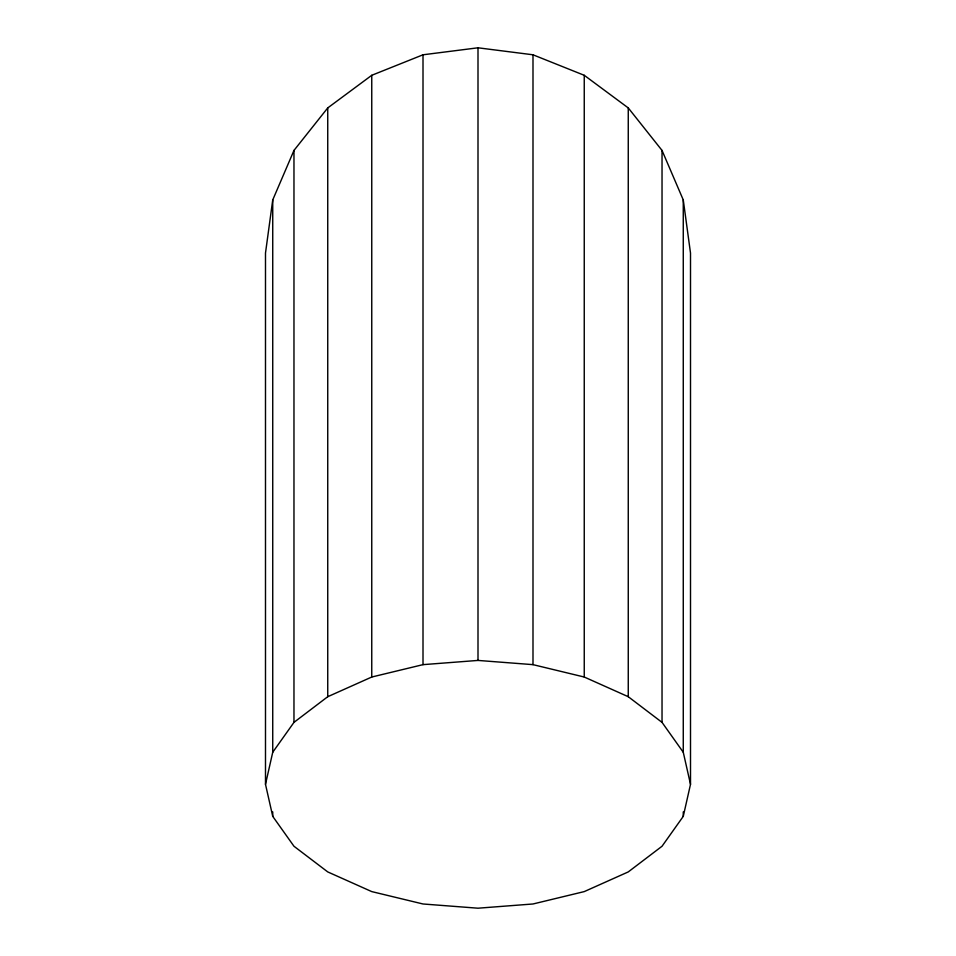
<?xml version="1.0" encoding="UTF-8"?>
<svg xmlns="http://www.w3.org/2000/svg" width="956" height="956" viewBox="0 0 956 956"><rect width="100%" height="100%" fill="white"/><g stroke="black" fill="none" stroke-linecap="round" stroke-linejoin="round"><path stroke-width="1.43" d="M272.735 199.935L265.493 253.065L265.493 784.314L272.735 816.376L293.97 846.251L327.741 871.92L371.753 891.601L423.006 903.982L478 908.2L532.994 903.982L584.247 891.601L628.259 871.92L662.03 846.251L683.265 816.376L690.507 784.314L690.507 253.065L683.265 199.935L662.03 150.427L628.259 107.92L584.247 75.297L532.994 54.791L478 47.8L423.006 54.791L371.753 75.297L327.741 107.92L293.97 150.427L272.735 199.935L272.735 752.253L265.493 784.314M272.735 752.253L293.97 722.366L327.741 696.709L371.753 677.027L423.006 664.647L478 660.429L532.994 664.647L584.247 677.027L628.259 696.709L662.03 722.366L683.265 752.253L690.507 784.314M683.265 199.935L683.265 752.253M683.265 811.907L683.265 816.376M662.03 150.427L662.03 722.366M628.259 107.92L628.259 696.709M584.247 75.297L584.247 677.027M532.994 54.791L532.994 664.647M478 47.8L478 660.429M423.006 54.791L423.006 664.647M371.753 75.297L371.753 677.027M327.741 107.92L327.741 696.709M293.97 150.427L293.97 722.366M272.735 811.907L272.735 816.376"/></g></svg>
